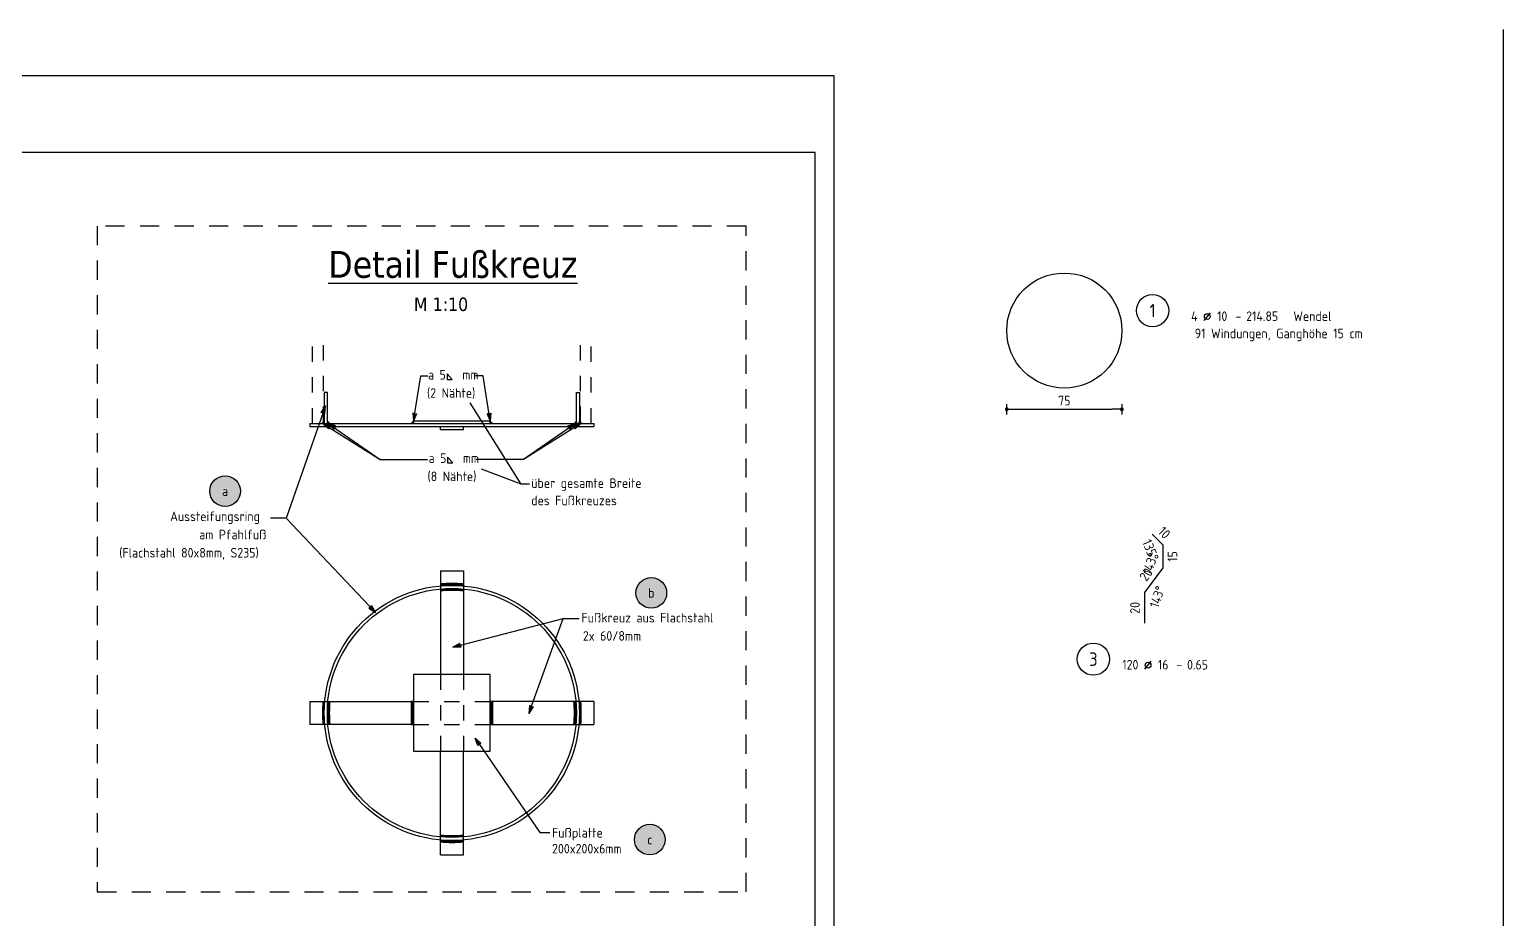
# Model space of a CAD drawing. Extents: x 22.7 to 42.2, y 6.9 to 28.2.
# Drawn here: x 32.3 to 41.9, y 22.42 to 28.22 of the extents above; entities that cross this region are included whole.
import ezdxf
from ezdxf.enums import TextEntityAlignment as Align

# ---------------------------------------------------------------- set-up
doc = ezdxf.new("R2010")
doc.units = 0
doc.header["$LTSCALE"] = 0.25
for name, pattern in [('AUSGEZOGEN', [1000.01, 1000, 0.01]), ('DOT', [0.175, 0.05, -0.125]), ('PUNKT', [0.175, 0.05, -0.125]), ('STRICHLINIE', [0.75, 0.5, -0.25])]:
    doc.linetypes.add(name, pattern=pattern)
for name, color, linetype in [('1__LINE_ACI_7', 7, 'Continuous'), ('DETAIL', 7, 'Continuous'), ('DRUEBER', 7, 'Continuous'), ('grau_hell', 7, 'Continuous'), ('HILFE', 7, 'Continuous'), ('MASSE', 7, 'Continuous'), ('OBJEKT', 7, 'Continuous'), ('POS', 7, 'Continuous'), ('RAHMEN', 7, 'Continuous'), ('RND', 7, 'Continuous'), ('TEXT', 7, 'Continuous')]:
    doc.layers.add(name, color=color, linetype=linetype)
doc.styles.add('helv', font='tahoma.ttf')
doc.styles.add('txt', font='isocp.shx')
doc.dimstyles.new('DOT_I', dxfattribs={"dimscale": 0.25, "dimtxt": 0.25, "dimasz": 0.25, "dimexe": 0.1, "dimexo": 0.3, "dimgap": 0.1, "dimtad": 1, "dimdec": 3, "dimzin": 3, "dimtxsty": 'txt', "dimblk": 'DOT', "dimblk1": 'DOT', "dimblk2": 'DOT', "dimsah": 1, "dimcen": 0.1, "dimse1": 1, "dimse2": 1, "dimazin": 0, "dimtfac": 1, "dimtdec": 4, "dimtix": 1, "dimtmove": 2, "dimatfit": 3, "dimfxl": 0, "dimtvp": 1, "dimtolj": 1, "dimtzin": 0, "dimarcsym": 0})

# ---------------------------------------------------------------- blocks, each defined once
blk = doc.blocks.new('DINA1')
at = {"layer": 'RAHMEN'}
for p, q in [((0, 59.4), (0, 0)), ((84.1, 59.4), (0, 59.4))]:
    blk.add_line(p, q, dxfattribs=at)
at = {"layer": 'RAHMEN', "color": 5}
for p, q in [((2, 58.9), (2, 0.5)), ((83.6, 58.9), (2, 58.9))]:
    blk.add_line(p, q, dxfattribs=at)
blk = doc.blocks.new('RND_AUSZ')
at = {"layer": 'RND', "color": 7, "linetype": 'Continuous'}
blk.add_line((1.341, 0.262), (1.509, 0.466), dxfattribs=at)
at = {"layer": 'RND', "color": 1, "linetype": 'Continuous'}
blk.add_circle((0, 0.52), 0.42, dxfattribs=at)
at = {"layer": 'RND', "color": 7, "linetype": 'Continuous'}
blk.add_circle((1.425, 0.364), 0.075, dxfattribs=at)
at = {"layer": 'RND', "color": 7, "linetype": 'Continuous', "style": 'txt'}
blk.add_text('-', height=0.25, dxfattribs=at).set_placement((2.163, 0.25))
for tag, p in [('WIEOFT', (-0.536, 0.25)), ('STK', (1.174, 0.25))]:
    blk.add_attdef(tag, text='', height=0.25, dxfattribs=at).set_placement(p, align=Align.RIGHT)
at = {"layer": 'RND', "color": 1, "linetype": 'Continuous', "style": 'txt'}
blk.add_attdef('POS', text='', height=0.35, dxfattribs=at).set_placement((0, 0.52), align=Align.MIDDLE)
at = {"layer": 'RND', "color": 7, "linetype": 'Continuous', "style": 'txt'}
for tag, p in [('DS', (1.683, 0.25)), ('LANG', (2.441, 0.25)), ('TEXT', (3.669, 0.25))]:
    blk.add_attdef(tag, p, '', height=0.25, dxfattribs=at)
blk = doc.blocks.new('DOT')
at = {"layer": 'MASSE', "color": 7, "linetype": 'Continuous'}
for p, q in [((0, 0), (-1, 0)), ((0, 0.54), (0, -0.54))]:
    blk.add_line(p, q, dxfattribs=at)
at = {"layer": 'MASSE', "color": 7, "linetype": 'Continuous', "const_width": 0.2}
blk.add_lwpolyline([(-0.1, 0, 1), (0.1, 0, 1)], format="xyb", close=True, dxfattribs=at)
blk = doc.blocks.new('*D43')
at = {"layer": 'Defpoints', "color": 0, "linetype": 'AUSGEZOGEN', "transparency": 16777216}
for p in [(38.6674, 26.0541), (39.4174, 26.0541), (39.4174, 25.7416)]:
    blk.add_point(p, dxfattribs=at)
at = {"layer": 'RND', "color": 0, "linetype": 'AUSGEZOGEN', "lineweight": -2, "transparency": 16777216}
blk.add_line((38.7299, 25.7416), (39.3549, 25.7416), dxfattribs=at)
at = {"layer": 'RND', "color": 0, "linetype": 'AUSGEZOGEN', "lineweight": -2, "transparency": 16777216, "xscale": 0.0625, "yscale": 0.0625, "zscale": 0.0625, "rotation": 180}
blk.add_blockref('DOT', (38.6674, 25.7416), dxfattribs=at)
at = {"layer": 'RND', "color": 0, "linetype": 'AUSGEZOGEN', "lineweight": -2, "transparency": 16777216, "xscale": 0.0625, "yscale": 0.0625, "zscale": 0.0625}
blk.add_blockref('DOT', (39.4174, 25.7416), dxfattribs=at)
at = {"layer": 'RND', "color": 0, "linetype": 'AUSGEZOGEN', "transparency": 16777216, "insert": (39.0424, 25.7978), "char_height": 0.0625, "attachment_point": 5, "style": 'txt'}
blk.add_mtext('\\A1;75', dxfattribs=at)
blk = doc.blocks.new('Pfeillinie')
at = {"layer": 'TEXT', "linetype": 'Continuous'}
blk.add_hatch(color=7, dxfattribs=at).paths.add_polyline_path([(0, 0), (-0.8, 0.2), (-0.8, 0), (-0.8, -0.2)])
at = {"layer": 'TEXT', "color": 7, "linetype": 'Continuous'}
for p, q in [((-0.8, 0), (-0.8, 0.2)), ((-0.8, 0.2), (0, 0)), ((-0.8, 0), (-0.8, -0.2)), ((-0.8, -0.2), (0, 0))]:
    blk.add_line(p, q, dxfattribs=at)
blk = doc.blocks.new('pos_ausz')
at = {"layer": 'grau_hell', "true_color": 0xfcfcfc}
blk.add_hatch(color=7, dxfattribs=at).paths.add_polyline_path([(-0.4, 0, 1), (0.4, 0, 1)])
at = {"layer": 'POS', "color": 1, "linetype": 'Continuous'}
blk.add_circle((0, 0), 0.4, dxfattribs=at)
at = {"layer": 'POS', "color": 7, "linetype": 'Continuous', "style": 'txt'}
blk.add_attdef('POSNAME', text='', height=0.25, dxfattribs=at).set_placement((0, 0), align=Align.MIDDLE)
blk.add_attdef('POSABM', (0.6, 0.05), '', height=0.25, dxfattribs=at)
blk = doc.blocks.new('*D50')
at = {"layer": 'Defpoints', "color": 0, "linetype": 'AUSGEZOGEN', "transparency": 16777216}
for p in [(39.6499, 24.8927), (39.6352, 24.8574), (39.6852, 24.8574), (39.6852, 24.7824)]:
    blk.add_point(p, dxfattribs=at)
at = {"layer": 'RND', "color": 0, "linetype": 'AUSGEZOGEN', "transparency": 16777216, "insert": (39.6044, 24.8239), "char_height": 0.0625, "attachment_point": 5, "rotation": 292.5, "style": 'txt'}
blk.add_mtext('\\A1;135°', dxfattribs=at)
blk = doc.blocks.new('*D51')
at = {"layer": 'Defpoints', "color": 0, "linetype": 'AUSGEZOGEN', "transparency": 16777216}
for p in [(39.6482, 24.741), (39.6852, 24.7824), (39.6852, 24.7074), (39.6252, 24.6274)]:
    blk.add_point(p, dxfattribs=at)
at = {"layer": 'RND', "color": 0, "linetype": 'AUSGEZOGEN', "transparency": 16777216, "insert": (39.6022, 24.735), "char_height": 0.0625, "attachment_point": 5, "rotation": 71.56505, "style": 'txt'}
blk.add_mtext('\\A1;143°', dxfattribs=at)
blk = doc.blocks.new('*D52')
at = {"layer": 'Defpoints', "color": 0, "linetype": 'AUSGEZOGEN', "transparency": 16777216}
for p in [(39.6252, 24.6274), (39.5652, 24.5474), (39.6022, 24.5137), (39.5652, 24.4474)]:
    blk.add_point(p, dxfattribs=at)
at = {"layer": 'RND', "color": 0, "linetype": 'AUSGEZOGEN', "transparency": 16777216, "insert": (39.6482, 24.5197), "char_height": 0.0625, "attachment_point": 5, "rotation": 71.56505, "style": 'txt'}
blk.add_mtext('\\A1;143°', dxfattribs=at)

msp = doc.modelspace()

# ---------------------------------------------------------------- linework, layer by layer
at = {"layer": '1__LINE_ACI_7'}
for p, q in [((34.208, 25.6526), (34.2201, 25.6526)), ((34.2107, 25.6554), (34.2201, 25.6554)), ((34.2135, 25.6582), (34.2201, 25.6582)), ((34.2164, 25.661), (34.2201, 25.661)), ((34.2192, 25.6638), (34.2201, 25.6638)), ((34.241, 25.6638), (34.2401, 25.6638)), ((34.2438, 25.661), (34.2401, 25.661)), ((34.2467, 25.6582), (34.2401, 25.6582)), ((34.2494, 25.6554), (34.2401, 25.6554)), ((34.2522, 25.6526), (34.2401, 25.6526)), ((34.7892, 25.6526), (34.8013, 25.6526)), ((34.792, 25.6554), (34.8013, 25.6554)), ((34.7947, 25.6582), (34.8013, 25.6582)), ((34.7976, 25.661), (34.8013, 25.661)), ((34.8004, 25.6638), (34.8013, 25.6638)), ((35.3023, 25.6638), (35.3014, 25.6638)), ((35.3051, 25.661), (35.3014, 25.661)), ((35.3079, 25.6582), (35.3014, 25.6582)), ((35.3107, 25.6554), (35.3014, 25.6554)), ((35.3135, 25.6526), (35.3014, 25.6526)), ((35.8505, 25.6526), (35.8626, 25.6526)), ((35.8532, 25.6554), (35.8626, 25.6554)), ((35.856, 25.6582), (35.8626, 25.6582)), ((35.8589, 25.661), (35.8626, 25.661)), ((35.8617, 25.6638), (35.8626, 25.6638)), ((35.8835, 25.6638), (35.8826, 25.6638)), ((35.8863, 25.661), (35.8826, 25.661)), ((35.8892, 25.6582), (35.8826, 25.6582)), ((35.8919, 25.6554), (35.8826, 25.6554)), ((35.8947, 25.6526), (35.8826, 25.6526)), ((34.9783, 24.6032), (34.9783, 24.5907)), ((34.9811, 24.6035), (34.9811, 24.5909)), ((34.984, 24.6037), (34.984, 24.5912)), ((34.9867, 24.6039), (34.9867, 24.5914)), ((34.9895, 24.6041), (34.9895, 24.5916)), ((34.9924, 24.6044), (34.9924, 24.5918)), ((34.9951, 24.6045), (34.9951, 24.592)), ((34.9979, 24.6047), (34.9979, 24.5922)), ((35.0008, 24.6049), (35.0008, 24.5924)), ((35.0036, 24.6051), (35.0036, 24.5926)), ((35.0063, 24.6052), (35.0063, 24.5927)), ((35.0092, 24.6054), (35.0092, 24.5929)), ((35.012, 24.6055), (35.012, 24.593)), ((35.0149, 24.6056), (35.0149, 24.5931)), ((35.0176, 24.6058), (35.0176, 24.5933)), ((35.0204, 24.6059), (35.0204, 24.5934)), ((35.0233, 24.606), (35.0233, 24.5935)), ((35.0261, 24.6061), (35.0261, 24.5936)), ((35.0288, 24.6061), (35.0288, 24.5936)), ((35.0317, 24.6062), (35.0317, 24.5937)), ((35.0345, 24.6063), (35.0345, 24.5938)), ((35.0373, 24.6063), (35.0373, 24.5938)), ((35.0401, 24.6064), (35.0401, 24.5939)), ((35.0429, 24.6064), (35.0429, 24.5939)), ((35.0457, 24.6064), (35.0457, 24.5939)), ((35.0486, 24.6064), (35.0486, 24.5939)), ((35.0513, 24.6064), (35.0513, 24.5939)), ((35.0541, 24.6064), (35.0541, 24.5939)), ((35.057, 24.6064), (35.057, 24.5939)), ((35.0598, 24.6064), (35.0598, 24.5939)), ((35.0625, 24.6064), (35.0625, 24.5939)), ((35.0654, 24.6063), (35.0654, 24.5938)), ((35.0682, 24.6063), (35.0682, 24.5938)), ((35.0709, 24.6062), (35.0709, 24.5937)), ((35.0738, 24.6061), (35.0738, 24.5936)), ((35.0766, 24.6061), (35.0766, 24.5936)), ((35.0794, 24.606), (35.0794, 24.5935)), ((35.0822, 24.6059), (35.0822, 24.5934)), ((35.085, 24.6058), (35.085, 24.5933)), ((35.0879, 24.6056), (35.0879, 24.5931)), ((35.0907, 24.6055), (35.0907, 24.593)), ((35.0934, 24.6054), (35.0934, 24.5929)), ((35.0963, 24.6052), (35.0963, 24.5927)), ((35.0991, 24.6051), (35.0991, 24.5926)), ((35.1019, 24.6049), (35.1019, 24.5924)), ((35.1047, 24.6047), (35.1047, 24.5922)), ((35.1075, 24.6046), (35.1075, 24.592)), ((35.1103, 24.6044), (35.1103, 24.5918)), ((35.1132, 24.6041), (35.1132, 24.5916)), ((35.1159, 24.6039), (35.1159, 24.5914)), ((35.1187, 24.6037), (35.1187, 24.5912)), ((35.1216, 24.6035), (35.1216, 24.5909)), ((35.1244, 24.6032), (35.1244, 24.5907)), ((34.9783, 24.5706), (34.9783, 24.558)), ((34.9811, 24.5708), (34.9811, 24.5583)), ((34.984, 24.5711), (34.984, 24.5585)), ((34.9867, 24.5713), (34.9867, 24.5587)), ((34.9895, 24.5715), (34.9895, 24.559)), ((34.9924, 24.5717), (34.9924, 24.5592)), ((34.9951, 24.5719), (34.9951, 24.5594)), ((34.9979, 24.5721), (34.9979, 24.5596)), ((35.0008, 24.5723), (35.0008, 24.5597)), ((35.0036, 24.5724), (35.0036, 24.5599)), ((35.0063, 24.5726), (35.0063, 24.5601)), ((35.0092, 24.5727), (35.0092, 24.5602)), ((35.012, 24.5729), (35.012, 24.5604)), ((35.0149, 24.573), (35.0149, 24.5605)), ((35.0176, 24.5731), (35.0176, 24.5606)), ((35.0204, 24.5732), (35.0204, 24.5607)), ((35.0233, 24.5733), (35.0233, 24.5608)), ((35.0261, 24.5734), (35.0261, 24.5609)), ((35.0288, 24.5735), (35.0288, 24.561)), ((35.0317, 24.5736), (35.0317, 24.5611)), ((35.0345, 24.5736), (35.0345, 24.5611)), ((35.0373, 24.5737), (35.0373, 24.5612)), ((35.0401, 24.5737), (35.0401, 24.5612)), ((35.0429, 24.5738), (35.0429, 24.5613)), ((35.0457, 24.5738), (35.0457, 24.5613)), ((35.0486, 24.5738), (35.0486, 24.5613)), ((35.0513, 24.5738), (35.0513, 24.5613)), ((35.0541, 24.5738), (35.0541, 24.5613)), ((35.057, 24.5738), (35.057, 24.5613)), ((35.0598, 24.5738), (35.0598, 24.5613)), ((35.0625, 24.5737), (35.0625, 24.5612)), ((35.0654, 24.5737), (35.0654, 24.5612)), ((35.0682, 24.5736), (35.0682, 24.5611)), ((35.0709, 24.5736), (35.0709, 24.5611)), ((35.0738, 24.5735), (35.0738, 24.561)), ((35.0766, 24.5734), (35.0766, 24.5609)), ((35.0794, 24.5733), (35.0794, 24.5608)), ((35.0822, 24.5732), (35.0822, 24.5607)), ((35.085, 24.5731), (35.085, 24.5606)), ((35.0879, 24.573), (35.0879, 24.5605)), ((35.0907, 24.5729), (35.0907, 24.5604)), ((35.0934, 24.5727), (35.0934, 24.5602)), ((35.0963, 24.5726), (35.0963, 24.5601)), ((35.0991, 24.5724), (35.0991, 24.5599)), ((35.1019, 24.5723), (35.1019, 24.5597)), ((35.1047, 24.5721), (35.1047, 24.5596)), ((35.1075, 24.5719), (35.1075, 24.5594)), ((35.1103, 24.5717), (35.1103, 24.5592)), ((35.1132, 24.5715), (35.1132, 24.559)), ((35.1159, 24.5713), (35.1159, 24.5587)), ((35.1187, 24.5711), (35.1187, 24.5585)), ((35.1216, 24.5708), (35.1216, 24.5583)), ((35.1244, 24.5706), (35.1244, 24.558)), ((34.21, 23.8247), (34.2225, 23.8247)), ((34.2102, 23.8274), (34.2227, 23.8274)), ((34.2104, 23.8302), (34.223, 23.8302)), ((34.2107, 23.8331), (34.2232, 23.8331)), ((34.2109, 23.8359), (34.2234, 23.8359)), ((34.2426, 23.8247), (34.2552, 23.8247)), ((34.2429, 23.8274), (34.2554, 23.8274)), ((34.2431, 23.8302), (34.2556, 23.8302)), ((34.2433, 23.8331), (34.2559, 23.8331)), ((34.2436, 23.8359), (34.2561, 23.8359)), ((34.7901, 23.6878), (34.7901, 23.8378)), ((34.7929, 23.6878), (34.7929, 23.8378)), ((34.7957, 23.6878), (34.7957, 23.8378)), ((34.7985, 23.6878), (34.7985, 23.8378)), ((35.3041, 23.6878), (35.3041, 23.8378)), ((35.307, 23.6878), (35.307, 23.8378)), ((35.3098, 23.6878), (35.3098, 23.8378)), ((35.3126, 23.6878), (35.3126, 23.8378)), ((35.8591, 23.8359), (35.8466, 23.8359)), ((35.8594, 23.8331), (35.8468, 23.8331)), ((35.8596, 23.8302), (35.8471, 23.8302)), ((35.8598, 23.8274), (35.8473, 23.8274)), ((35.86, 23.8247), (35.8475, 23.8247)), ((35.8918, 23.8359), (35.8792, 23.8359)), ((35.892, 23.8331), (35.8795, 23.8331)), ((35.8923, 23.8302), (35.8797, 23.8302)), ((35.8925, 23.8274), (35.8799, 23.8274)), ((35.8927, 23.8247), (35.8802, 23.8247)), ((34.2077, 23.7713), (34.2202, 23.7713)), ((34.2077, 23.7685), (34.2202, 23.7685)), ((34.2077, 23.7656), (34.2202, 23.7656)), ((34.2077, 23.7628), (34.2202, 23.7628)), ((34.2077, 23.7601), (34.2202, 23.7601)), ((34.2077, 23.7572), (34.2202, 23.7572)), ((34.2077, 23.7544), (34.2202, 23.7544)), ((34.2078, 23.7769), (34.2203, 23.7769)), ((34.2078, 23.774), (34.2203, 23.774)), ((34.2078, 23.7516), (34.2203, 23.7516)), ((34.2078, 23.7488), (34.2203, 23.7488)), ((34.2079, 23.7824), (34.2204, 23.7824)), ((34.2079, 23.7797), (34.2204, 23.7797)), ((34.2079, 23.746), (34.2204, 23.746)), ((34.2079, 23.7432), (34.2204, 23.7432)), ((34.208, 23.7853), (34.2205, 23.7853)), ((34.208, 23.7403), (34.2205, 23.7403)), ((34.2081, 23.7881), (34.2206, 23.7881)), ((34.2081, 23.7376), (34.2206, 23.7376)), ((34.2082, 23.7909), (34.2207, 23.7909)), ((34.2082, 23.7348), (34.2207, 23.7348)), ((34.2083, 23.7937), (34.2208, 23.7937)), ((34.2083, 23.7319), (34.2208, 23.7319)), ((34.2084, 23.7965), (34.2209, 23.7965)), ((34.2084, 23.7291), (34.2209, 23.7291)), ((34.2085, 23.7994), (34.221, 23.7994)), ((34.2085, 23.7264), (34.221, 23.7264)), ((34.2086, 23.8022), (34.2211, 23.8022)), ((34.2088, 23.8049), (34.2213, 23.8049)), ((34.2089, 23.8078), (34.2214, 23.8078)), ((34.2091, 23.8106), (34.2216, 23.8106)), ((34.2092, 23.8134), (34.2217, 23.8134)), ((34.2094, 23.8162), (34.2219, 23.8162)), ((34.2096, 23.819), (34.2221, 23.819)), ((34.2098, 23.8218), (34.2223, 23.8218)), ((34.2403, 23.7656), (34.2528, 23.7656)), ((34.2403, 23.7628), (34.2528, 23.7628)), ((34.2403, 23.7601), (34.2528, 23.7601)), ((34.2404, 23.774), (34.2529, 23.774)), ((34.2404, 23.7713), (34.2529, 23.7713)), ((34.2404, 23.7685), (34.2529, 23.7685)), ((34.2404, 23.7572), (34.2529, 23.7572)), ((34.2404, 23.7544), (34.2529, 23.7544)), ((34.2404, 23.7516), (34.2529, 23.7516)), ((34.2405, 23.7797), (34.253, 23.7797)), ((34.2405, 23.7769), (34.253, 23.7769)), ((34.2405, 23.7488), (34.253, 23.7488)), ((34.2405, 23.746), (34.253, 23.746)), ((34.2406, 23.7853), (34.2531, 23.7853)), ((34.2406, 23.7824), (34.2531, 23.7824)), ((34.2406, 23.7432), (34.2531, 23.7432)), ((34.2406, 23.7403), (34.2531, 23.7403)), ((34.2407, 23.7881), (34.2532, 23.7881)), ((34.2407, 23.7376), (34.2532, 23.7376)), ((34.2408, 23.7909), (34.2533, 23.7909)), ((34.2408, 23.7348), (34.2533, 23.7348)), ((34.2409, 23.7937), (34.2534, 23.7937)), ((34.2409, 23.7319), (34.2534, 23.7319)), ((34.241, 23.7965), (34.2535, 23.7965)), ((34.241, 23.7291), (34.2535, 23.7291)), ((34.2411, 23.7994), (34.2537, 23.7994)), ((34.2411, 23.7264), (34.2537, 23.7264)), ((34.2413, 23.8022), (34.2538, 23.8022)), ((34.2414, 23.8049), (34.2539, 23.8049)), ((34.2416, 23.8078), (34.2541, 23.8078)), ((34.2417, 23.8106), (34.2542, 23.8106)), ((34.2419, 23.8134), (34.2544, 23.8134)), ((34.2421, 23.8162), (34.2546, 23.8162)), ((34.2422, 23.819), (34.2548, 23.819)), ((34.2424, 23.8218), (34.255, 23.8218)), ((35.8603, 23.8218), (35.8477, 23.8218)), ((35.8604, 23.819), (35.8479, 23.819)), ((35.8606, 23.8162), (35.8481, 23.8162)), ((35.8608, 23.8134), (35.8483, 23.8134)), ((35.861, 23.8106), (35.8484, 23.8106)), ((35.8611, 23.8078), (35.8486, 23.8078)), ((35.8613, 23.8049), (35.8488, 23.8049)), ((35.8614, 23.8022), (35.8489, 23.8022)), ((35.8615, 23.7994), (35.849, 23.7994)), ((35.8615, 23.7264), (35.849, 23.7264)), ((35.8617, 23.7965), (35.8491, 23.7965)), ((35.8617, 23.7291), (35.8491, 23.7291)), ((35.8618, 23.7937), (35.8493, 23.7937)), ((35.8618, 23.7319), (35.8493, 23.7319)), ((35.8619, 23.7909), (35.8494, 23.7909)), ((35.8619, 23.7348), (35.8494, 23.7348)), ((35.862, 23.7881), (35.8495, 23.7881)), ((35.862, 23.7853), (35.8495, 23.7853)), ((35.862, 23.7403), (35.8495, 23.7403)), ((35.862, 23.7376), (35.8495, 23.7376)), ((35.8621, 23.7824), (35.8496, 23.7824)), ((35.8621, 23.7432), (35.8496, 23.7432)), ((35.8622, 23.7797), (35.8497, 23.7797)), ((35.8622, 23.7769), (35.8497, 23.7769)), ((35.8622, 23.7488), (35.8497, 23.7488)), ((35.8622, 23.746), (35.8497, 23.746)), ((35.8623, 23.774), (35.8498, 23.774)), ((35.8623, 23.7713), (35.8498, 23.7713)), ((35.8623, 23.7685), (35.8498, 23.7685)), ((35.8623, 23.7656), (35.8498, 23.7656)), ((35.8623, 23.7628), (35.8498, 23.7628)), ((35.8623, 23.7601), (35.8498, 23.7601)), ((35.8623, 23.7572), (35.8498, 23.7572)), ((35.8623, 23.7544), (35.8498, 23.7544)), ((35.8623, 23.7516), (35.8498, 23.7516)), ((35.8929, 23.8218), (35.8804, 23.8218)), ((35.8931, 23.819), (35.8806, 23.819)), ((35.8933, 23.8162), (35.8808, 23.8162)), ((35.8935, 23.8134), (35.8809, 23.8134)), ((35.8936, 23.8106), (35.8811, 23.8106)), ((35.8938, 23.8078), (35.8813, 23.8078)), ((35.8939, 23.8049), (35.8814, 23.8049)), ((35.8941, 23.8022), (35.8815, 23.8022)), ((35.8942, 23.7994), (35.8817, 23.7994)), ((35.8942, 23.7264), (35.8817, 23.7264)), ((35.8943, 23.7965), (35.8818, 23.7965)), ((35.8943, 23.7291), (35.8818, 23.7291)), ((35.8944, 23.7937), (35.8819, 23.7937)), ((35.8944, 23.7319), (35.8819, 23.7319)), ((35.8945, 23.7909), (35.882, 23.7909)), ((35.8945, 23.7348), (35.882, 23.7348)), ((35.8946, 23.7881), (35.8821, 23.7881)), ((35.8946, 23.7376), (35.8821, 23.7376)), ((35.8947, 23.7853), (35.8822, 23.7853)), ((35.8947, 23.7403), (35.8822, 23.7403)), ((35.8948, 23.7824), (35.8823, 23.7824)), ((35.8948, 23.7797), (35.8823, 23.7797)), ((35.8948, 23.746), (35.8823, 23.746)), ((35.8948, 23.7432), (35.8823, 23.7432)), ((35.8949, 23.7769), (35.8824, 23.7769)), ((35.8949, 23.774), (35.8824, 23.774)), ((35.8949, 23.7713), (35.8824, 23.7713)), ((35.8949, 23.7544), (35.8824, 23.7544)), ((35.8949, 23.7516), (35.8824, 23.7516)), ((35.8949, 23.7488), (35.8824, 23.7488)), ((35.895, 23.7685), (35.8825, 23.7685)), ((35.895, 23.7656), (35.8825, 23.7656)), ((35.895, 23.7628), (35.8825, 23.7628)), ((35.895, 23.7601), (35.8825, 23.7601)), ((35.895, 23.7572), (35.8825, 23.7572)), ((34.2086, 23.7235), (34.2211, 23.7235)), ((34.2088, 23.7207), (34.2213, 23.7207)), ((34.2089, 23.7178), (34.2214, 23.7178)), ((34.2091, 23.7151), (34.2216, 23.7151)), ((34.2092, 23.7123), (34.2217, 23.7123)), ((34.2094, 23.7094), (34.2219, 23.7094)), ((34.2096, 23.7066), (34.2221, 23.7066)), ((34.2098, 23.7039), (34.2223, 23.7039)), ((34.21, 23.701), (34.2225, 23.701)), ((34.2102, 23.6982), (34.2227, 23.6982)), ((34.2104, 23.6955), (34.223, 23.6955)), ((34.2107, 23.6926), (34.2232, 23.6926)), ((34.2109, 23.6898), (34.2234, 23.6898)), ((34.2413, 23.7235), (34.2538, 23.7235)), ((34.2414, 23.7207), (34.2539, 23.7207)), ((34.2416, 23.7178), (34.2541, 23.7178)), ((34.2417, 23.7151), (34.2542, 23.7151)), ((34.2419, 23.7123), (34.2544, 23.7123)), ((34.2421, 23.7094), (34.2546, 23.7094)), ((34.2422, 23.7066), (34.2548, 23.7066)), ((34.2424, 23.7039), (34.255, 23.7039)), ((34.2426, 23.701), (34.2552, 23.701)), ((34.2429, 23.6982), (34.2554, 23.6982)), ((34.2431, 23.6955), (34.2556, 23.6955)), ((34.2433, 23.6926), (34.2559, 23.6926)), ((34.2436, 23.6898), (34.2561, 23.6898)), ((35.8591, 23.6898), (35.8466, 23.6898)), ((35.8594, 23.6926), (35.8468, 23.6926)), ((35.8596, 23.6955), (35.8471, 23.6955)), ((35.8598, 23.6982), (35.8473, 23.6982)), ((35.86, 23.701), (35.8475, 23.701)), ((35.8603, 23.7039), (35.8477, 23.7039)), ((35.8604, 23.7066), (35.8479, 23.7066)), ((35.8606, 23.7094), (35.8481, 23.7094)), ((35.8608, 23.7123), (35.8483, 23.7123)), ((35.861, 23.7151), (35.8484, 23.7151)), ((35.8611, 23.7178), (35.8486, 23.7178)), ((35.8613, 23.7207), (35.8488, 23.7207)), ((35.8614, 23.7235), (35.8489, 23.7235)), ((35.8918, 23.6898), (35.8792, 23.6898)), ((35.892, 23.6926), (35.8795, 23.6926)), ((35.8923, 23.6955), (35.8797, 23.6955)), ((35.8925, 23.6982), (35.8799, 23.6982)), ((35.8927, 23.701), (35.8802, 23.701)), ((35.8929, 23.7039), (35.8804, 23.7039)), ((35.8931, 23.7066), (35.8806, 23.7066)), ((35.8933, 23.7094), (35.8807, 23.7094)), ((35.8935, 23.7123), (35.8809, 23.7123)), ((35.8936, 23.7151), (35.8811, 23.7151)), ((35.8938, 23.7178), (35.8813, 23.7178)), ((35.8939, 23.7207), (35.8814, 23.7207)), ((35.8941, 23.7235), (35.8815, 23.7235)), ((34.9783, 22.9551), (34.9783, 22.9676)), ((34.9811, 22.9549), (34.9811, 22.9674)), ((34.984, 22.9546), (34.984, 22.9672)), ((34.9867, 22.9544), (34.9867, 22.9669)), ((34.9895, 22.9542), (34.9895, 22.9667)), ((34.9924, 22.954), (34.9924, 22.9665)), ((34.9951, 22.9538), (34.9951, 22.9663)), ((34.9979, 22.9536), (34.9979, 22.9661)), ((35.0008, 22.9534), (35.0008, 22.9659)), ((35.0036, 22.9533), (35.0036, 22.9658)), ((35.0063, 22.9531), (35.0063, 22.9656)), ((35.0092, 22.9529), (35.0092, 22.9655)), ((35.012, 22.9528), (35.012, 22.9653)), ((35.0149, 22.9527), (35.0149, 22.9652)), ((35.0176, 22.9526), (35.0176, 22.9651)), ((35.0204, 22.9525), (35.0204, 22.965)), ((35.0233, 22.9524), (35.0233, 22.9649)), ((35.0261, 22.9523), (35.0261, 22.9648)), ((35.0288, 22.9522), (35.0288, 22.9647)), ((35.0317, 22.9521), (35.0317, 22.9646)), ((35.0345, 22.9521), (35.0345, 22.9646)), ((35.0373, 22.952), (35.0373, 22.9645)), ((35.0401, 22.952), (35.0401, 22.9645)), ((35.0429, 22.9519), (35.0429, 22.9644)), ((35.0457, 22.9519), (35.0457, 22.9644)), ((35.0486, 22.9519), (35.0486, 22.9644)), ((35.0513, 22.9519), (35.0513, 22.9644)), ((35.0541, 22.9519), (35.0541, 22.9644)), ((35.057, 22.9519), (35.057, 22.9644)), ((35.0598, 22.9519), (35.0598, 22.9644)), ((35.0625, 22.952), (35.0625, 22.9645)), ((35.0654, 22.952), (35.0654, 22.9645)), ((35.0682, 22.9521), (35.0682, 22.9646)), ((35.0709, 22.9521), (35.0709, 22.9646)), ((35.0738, 22.9522), (35.0738, 22.9647)), ((35.0766, 22.9523), (35.0766, 22.9648)), ((35.0794, 22.9524), (35.0794, 22.9649)), ((35.0822, 22.9525), (35.0822, 22.965)), ((35.085, 22.9526), (35.085, 22.9651)), ((35.0879, 22.9527), (35.0879, 22.9652)), ((35.0907, 22.9528), (35.0907, 22.9653)), ((35.0934, 22.9529), (35.0934, 22.9655)), ((35.0963, 22.9531), (35.0963, 22.9656)), ((35.0991, 22.9533), (35.0991, 22.9658)), ((35.1019, 22.9534), (35.1019, 22.9659)), ((35.1047, 22.9536), (35.1047, 22.9661)), ((35.1075, 22.9538), (35.1075, 22.9663)), ((35.1103, 22.954), (35.1103, 22.9665)), ((35.1132, 22.9542), (35.1132, 22.9667)), ((35.1159, 22.9544), (35.1159, 22.9669)), ((35.1187, 22.9546), (35.1187, 22.9672)), ((35.1216, 22.9549), (35.1216, 22.9674)), ((35.1244, 22.9551), (35.1244, 22.9676)), ((34.9783, 22.9224), (34.9783, 22.935)), ((34.9811, 22.9222), (34.9811, 22.9347)), ((34.984, 22.922), (34.984, 22.9345)), ((34.9867, 22.9217), (34.9867, 22.9343)), ((34.9895, 22.9215), (34.9895, 22.9341)), ((34.9924, 22.9213), (34.9924, 22.9339)), ((34.9951, 22.9211), (34.9951, 22.9337)), ((34.9979, 22.9209), (34.9979, 22.9335)), ((35.0008, 22.9208), (35.0008, 22.9333)), ((35.0036, 22.9206), (35.0036, 22.9331)), ((35.0063, 22.9204), (35.0063, 22.933)), ((35.0092, 22.9203), (35.0092, 22.9328)), ((35.012, 22.9202), (35.012, 22.9327)), ((35.0149, 22.92), (35.0149, 22.9325)), ((35.0176, 22.9199), (35.0176, 22.9324)), ((35.0204, 22.9198), (35.0204, 22.9323)), ((35.0233, 22.9197), (35.0233, 22.9322)), ((35.0261, 22.9196), (35.0261, 22.9321)), ((35.0288, 22.9195), (35.0288, 22.932)), ((35.0317, 22.9195), (35.0317, 22.932)), ((35.0345, 22.9194), (35.0345, 22.9319)), ((35.0373, 22.9194), (35.0373, 22.9319)), ((35.0401, 22.9193), (35.0401, 22.9318)), ((35.0429, 22.9193), (35.0429, 22.9318)), ((35.0457, 22.9193), (35.0457, 22.9318)), ((35.0486, 22.9192), (35.0486, 22.9317)), ((35.0513, 22.9192), (35.0513, 22.9317)), ((35.0541, 22.9192), (35.0541, 22.9317)), ((35.057, 22.9193), (35.057, 22.9318)), ((35.0598, 22.9193), (35.0598, 22.9318)), ((35.0625, 22.9193), (35.0625, 22.9318)), ((35.0654, 22.9194), (35.0654, 22.9319)), ((35.0682, 22.9194), (35.0682, 22.9319)), ((35.0709, 22.9195), (35.0709, 22.932)), ((35.0738, 22.9195), (35.0738, 22.932)), ((35.0766, 22.9196), (35.0766, 22.9321)), ((35.0794, 22.9197), (35.0794, 22.9322)), ((35.0822, 22.9198), (35.0822, 22.9323)), ((35.085, 22.9199), (35.085, 22.9324)), ((35.0879, 22.92), (35.0879, 22.9325)), ((35.0907, 22.9202), (35.0907, 22.9327)), ((35.0934, 22.9203), (35.0934, 22.9328)), ((35.0963, 22.9204), (35.0963, 22.933)), ((35.0991, 22.9206), (35.0991, 22.9331)), ((35.1019, 22.9208), (35.1019, 22.9333)), ((35.1047, 22.9209), (35.1047, 22.9335)), ((35.1075, 22.9211), (35.1075, 22.9337)), ((35.1103, 22.9213), (35.1103, 22.9339)), ((35.1132, 22.9215), (35.1132, 22.9341)), ((35.1159, 22.9217), (35.1159, 22.9343)), ((35.1187, 22.922), (35.1187, 22.9345)), ((35.1216, 22.9222), (35.1216, 22.9347)), ((35.1244, 22.9224), (35.1244, 22.935))]:
    msp.add_line(p, q, dxfattribs=at)
for points in [[(35.0204, 25.9358), (35.0541, 25.9358), (35.0204, 25.9718)], [(34.2401, 25.6497), (34.2401, 25.8497), (34.2201, 25.8497), (34.2201, 25.6497)], [(35.8626, 25.6497), (35.8626, 25.8497), (35.8826, 25.8497), (35.8826, 25.6497)], [(34.2201, 25.6647), (34.2051, 25.6497), (34.2201, 25.6497)], [(34.2401, 25.6647), (34.2551, 25.6497), (34.2401, 25.6497)], [(34.8013, 25.6647), (34.7863, 25.6497), (34.8013, 25.6497)], [(34.8013, 25.6497), (35.3014, 25.6497), (35.3014, 25.6647), (34.8013, 25.6647)], [(35.3014, 25.6647), (35.3164, 25.6497), (35.3014, 25.6497)], [(35.8626, 25.6647), (35.8476, 25.6497), (35.8626, 25.6497)], [(35.8826, 25.6647), (35.8976, 25.6497), (35.8826, 25.6497)], [(35.0238, 25.3926), (35.0575, 25.3926), (35.0238, 25.4286)], [(34.8013, 23.5129), (35.3014, 23.5129), (35.3014, 24.0128), (34.8013, 24.0128)], [(34.8013, 23.8378), (34.7872, 23.8378), (34.7872, 23.6878), (34.8013, 23.6878)], [(35.3014, 23.8378), (35.3154, 23.8378), (35.3154, 23.6878), (35.3014, 23.6878)]]:
    msp.add_lwpolyline(points, close=True, dxfattribs=at)
at = {"layer": 'DETAIL', "color": 102, "linetype": 'STRICHLINIE'}
msp.add_lwpolyline([(32.7406, 26.9348), (32.7406, 22.5964), (36.9691, 22.5964), (36.9691, 26.9348)], close=True, dxfattribs=at)
at = {"layer": 'DRUEBER', "color": 7, "linetype": 'DOT'}
for p, q in [((34.1438, 25.6497), (34.1438, 26.2013)), ((34.2138, 25.6585), (34.2138, 26.2013)), ((35.8888, 25.6585), (35.8888, 26.2013)), ((35.9588, 25.6497), (35.9588, 26.2013))]:
    msp.add_line(p, q, dxfattribs=at)
at = {"layer": 'DRUEBER', "color": 7, "linetype": 'PUNKT', "ltscale": 0.7}
for p, q in [((34.9763, 24.0128), (34.9763, 23.5129)), ((35.1263, 24.0128), (35.1263, 23.5129)), ((34.8013, 23.8378), (35.3014, 23.8378)), ((34.8013, 23.6878), (35.3014, 23.6878))]:
    msp.add_line(p, q, dxfattribs=at)
at = {"layer": 'HILFE', "color": 102, "linetype": 'AUSGEZOGEN'}
for p, q in [((35.5036, 25.2545), (35.17, 25.7838)), ((35.5036, 25.2545), (35.2447, 25.3523)), ((35.5568, 25.2545), (35.5036, 25.2545))]:
    msp.add_line(p, q, dxfattribs=at)
at = {"layer": 'OBJEKT', "color": 7, "linetype": 'AUSGEZOGEN'}
for p, q in [((34.1263, 25.6497), (35.9764, 25.6497)), ((34.1263, 25.6497), (34.1263, 25.6297)), ((35.9764, 25.6497), (35.9764, 25.6297)), ((34.1263, 25.6297), (35.9764, 25.6297)), ((34.9763, 25.6097), (34.9763, 25.6297)), ((34.9763, 25.6297), (35.1263, 25.6297)), ((34.9763, 25.6097), (35.1263, 25.6097)), ((35.1263, 25.6097), (35.1263, 25.6297)), ((34.9763, 24.6878), (35.1263, 24.6878)), ((34.9763, 24.6878), (34.9763, 24.0128)), ((35.1263, 24.6878), (35.1263, 24.0128)), ((34.1263, 23.8378), (34.8013, 23.8378)), ((34.1263, 23.8378), (34.1263, 23.6878)), ((35.9764, 23.8378), (35.3014, 23.8378)), ((35.9764, 23.8378), (35.9764, 23.6878)), ((34.8013, 23.6878), (34.1263, 23.6878)), ((35.3014, 23.6878), (35.9764, 23.6878)), ((34.9763, 22.8379), (34.9763, 23.5129)), ((35.1263, 22.8379), (35.1263, 23.5129)), ((34.9763, 22.8379), (35.1263, 22.8379))]:
    msp.add_line(p, q, dxfattribs=at)
for radius in [0.8313, 0.8113]:
    msp.add_circle((35.0513, 23.7628), radius, dxfattribs=at)
for centre, radius, start, end in [((35.0513, 23.7363), 0.87, 85.05457, 94.94543), ((35.0513, 23.7413), 0.82, 84.7522, 95.2478), ((35.0778, 23.7628), 0.87, 175.05457, 184.94543), ((35.0728, 23.7628), 0.82, 174.7522, 185.2478), ((35.0298, 23.7628), 0.82, 354.7522, 5.2478), ((35.0298, 23.7628), 0.82, 354.7522, 5.2478), ((35.0248, 23.7628), 0.87, 355.05457, 4.94543), ((35.0248, 23.7628), 0.87, 355.05457, 4.94543), ((35.0513, 23.7844), 0.82, 264.7522, 275.2478), ((35.0513, 23.7894), 0.87, 265.05457, 274.94543)]:
    msp.add_arc(centre, radius, start, end, dxfattribs=at)
at = {"layer": 'POS', "color": 1, "linetype": 'AUSGEZOGEN'}
for centre in [(33.5737, 25.208), (36.3511, 24.5449), (36.341, 22.9377)]:
    msp.add_circle(centre, 0.1, dxfattribs=at)
at = {"layer": 'RND', "color": 1, "linetype": 'AUSGEZOGEN'}
for points in [[(41.9046, 14.516), (41.9046, 28.216)], [(39.6145, 24.9281), (39.6852, 24.8574), (39.6852, 24.7074), (39.5652, 24.5474), (39.5652, 24.3474)]]:
    msp.add_lwpolyline(points, dxfattribs=at)
at = {"layer": 'RND', "color": 102, "linetype": 'AUSGEZOGEN'}
for points in [[(34.8013, 25.6647), (34.8484, 25.9586), (34.8938, 25.9586)], [(35.3014, 25.6647), (35.2543, 25.9586), (35.2021, 25.9586)], [(34.227, 25.7631), (33.9711, 25.0313)], [(34.2113, 25.6497), (34.5836, 25.4144)], [(34.2463, 25.6497), (34.5836, 25.4144), (34.8917, 25.4144)], [(35.8563, 25.6497), (35.5191, 25.4144), (35.2102, 25.4144)], [(35.8913, 25.6497), (35.5191, 25.4144)], [(34.5531, 24.4167), (33.9711, 25.0313), (33.8685, 25.0313)], [(35.0578, 24.1908), (35.7765, 24.3792), (35.8815, 24.3792)], [(35.5534, 23.7601), (35.7765, 24.3792)], [(35.2024, 23.5996), (35.6243, 22.9838), (35.6908, 22.9838)]]:
    msp.add_lwpolyline(points, dxfattribs=at)
at = {"layer": 'RND', "color": 1, "linetype": 'AUSGEZOGEN'}
msp.add_circle((39.0425, 26.2541), 0.375, dxfattribs=at)

# ---------------------------------------------------------------- block references
at = {"layer": 'POS', "color": 7, "linetype": 'AUSGEZOGEN', "xscale": 0.25, "yscale": 0.25, "zscale": 0.25}
for p, values in [((33.5737, 25.208), {'POSNAME': 'a'}), ((36.3511, 24.5449), {'POSNAME': 'b'}), ((36.341, 22.9377), {'POSNAME': 'c'})]:
    msp.add_blockref('pos_ausz', p, dxfattribs=at).add_auto_attribs(values)
at = {"layer": 'RAHMEN', "xscale": 0.25, "yscale": 0.25, "zscale": 0.25, "rotation": 270}
msp.add_blockref('DINA1', (22.6932, 27.9144), dxfattribs=at)
at = {"layer": 'RND', "color": 7, "linetype": 'AUSGEZOGEN', "xscale": 0.25, "yscale": 0.25, "zscale": 0.25}
msp.add_blockref('RND_AUSZ', (39.6175, 26.2541), dxfattribs=at).add_auto_attribs({'POS': '1', 'STK': '4', 'DS': '10', 'LANG': '214.85', 'TEXT': 'Wendel'})
at = {"layer": 'RND', "color": 102, "linetype": 'AUSGEZOGEN'}
for p, xscale, yscale, zscale, rotation in [((34.227, 25.7631), 0.0625, 0.0625, 0.0625, 71.3828238384178), ((34.2113, 25.6497), 0.0625, 0.0625, 0.0625, 149.2294592750493), ((34.2463, 25.6497), 0.0625, 0.0625, 0.0625, 146.5667975155847), ((34.8013, 25.6647), 0.0625, 0.0625, 0.0625, 260.8961460295923), ((35.3014, 25.6647), -0.06249999999999999, 0.0625, 0.0625, 99.10385397040767), ((35.8563, 25.6497), -0.0625, 0.0625, 0.0625, 212.8371033037031), ((35.8913, 25.6497), -0.06249999999999999, 0.06249999999999999, 0.0625, 210.3598725996235), ((34.5531, 24.4167), 0.06249999999999999, 0.06249999999999999, 0.06249999999999999, 312.7776804044841), ((35.0578, 24.1908), -0.06249999999999998, 0.06249999999999998, 0.06249999999999998, 14.98599334855662), ((35.5534, 23.7601), -0.06249999999999994, 0.0625, 0.0625, 71.60994314744644), ((35.2024, 23.5996), 0.0625, 0.0625, 0.0625, 124.2001031833384)]:
    msp.add_blockref('Pfeillinie', p, dxfattribs=dict(at, xscale=xscale, yscale=yscale, zscale=zscale, rotation=rotation))
at = {"layer": 'RND', "color": 102, "linetype": 'AUSGEZOGEN', "xscale": 0.25, "yscale": 0.25, "zscale": 0.25}
msp.add_blockref('RND_AUSZ', (39.2319, 23.9834), dxfattribs=at).add_auto_attribs({'POS': '3', 'STK': '120', 'DS': '16', 'LANG': '0.65'})

# ---------------------------------------------------------------- texts
at = {"layer": 'RND', "color": 7, "linetype": 'AUSGEZOGEN', "style": 'txt'}
msp.add_text('91 Windungen, Ganghöhe 15 cm', height=0.063, dxfattribs=at).set_placement((39.8925, 26.2041))
for s, rotation, p in [('10', 315, (39.6941, 24.9369)), ('15', 90, (39.7477, 24.7824)), ('20', 53.1301, (39.5752, 24.6649)), ('20', 90, (39.5027, 24.4474))]:
    msp.add_text(s, height=0.063, rotation=rotation, dxfattribs=at).set_placement(p, align=Align.MIDDLE)
at = {"layer": 'TEXT', "color": 5, "linetype": 'AUSGEZOGEN', "style": 'helv'}
msp.add_text('%%UDetail Fußkreuz', height=0.175, dxfattribs=at).set_placement((34.2462, 26.5981))
at = {"layer": 'TEXT', "color": 1, "linetype": 'AUSGEZOGEN', "style": 'helv'}
msp.add_text('M 1:10', height=0.0875, dxfattribs=at).set_placement((34.804, 26.3818))
at = {"layer": 'TEXT', "color": 7, "linetype": 'AUSGEZOGEN', "style": 'txt'}
for s, p in [('a 5   mm', (34.8961, 25.9351)), ('(2 Nähte)', (34.8893, 25.8164)), ('a 5   mm', (34.8995, 25.3919)), ('(8 Nähte)', (34.8927, 25.2732)), ('über gesamte Breite', (35.5687, 25.2293)), ('des Fußkreuzes', (35.5687, 25.1161)), ('Aussteifungsring', (33.2156, 25.0129)), ('am Pfahlfuß', (33.4048, 24.8942)), ('(Flachstahl 80x8mm, S235)', (32.8838, 24.7754)), ('Fußkreuz aus Flachstahl', (35.8963, 24.3523)), ('2x 60/8mm', (35.905, 24.2335)), ('Fußplatte', (35.7044, 22.9511)), ('200x200x6mm', (35.7044, 22.8474))]:
    msp.add_text(s, height=0.0625, dxfattribs=at).set_placement(p)

# ---------------------------------------------------------------- dimensions: what is measured, and where the dimension line sits
at = {"layer": 'RND', "color": 7, "linetype": 'AUSGEZOGEN'}
dim = msp.add_linear_dim(base=(39.4174, 25.7416), p1=(38.6674, 26.0541), p2=(39.4174, 26.0541), dimstyle='DOT_I', override={"dimdec": 0, "dimlfac": 100}, dxfattribs=at)
dim.commit()
dim.dimension.update_dxf_attribs({"geometry": '*D43', "text_midpoint": (39.0424, 25.7978)})
for base, center, p1, p2, picture, middle in [((39.6352, 24.8574), (39.6852, 24.8574), (39.6852, 24.7824), (39.6499, 24.8927), '*D50', (39.6044, 24.8239)), ((39.6482, 24.741), (39.6852, 24.7074), (39.6252, 24.6274), (39.6852, 24.7824), '*D51', (39.6022, 24.735)), ((39.6022, 24.5137), (39.5652, 24.5474), (39.5652, 24.4474), (39.6252, 24.6274), '*D52', (39.6482, 24.5197))]:
    dim = msp.add_angular_dim_3p(base=base, center=center, p1=p1, p2=p2, dimstyle='DOT_I', override={"dimdec": 2, "dimrnd": 0.0005, "dimadec": 0}, dxfattribs=at)
    dim.commit()
    dim.dimension.update_dxf_attribs({"geometry": picture, "text_midpoint": middle, "dimtype": 165})

doc.saveas('drawing.dxf')
